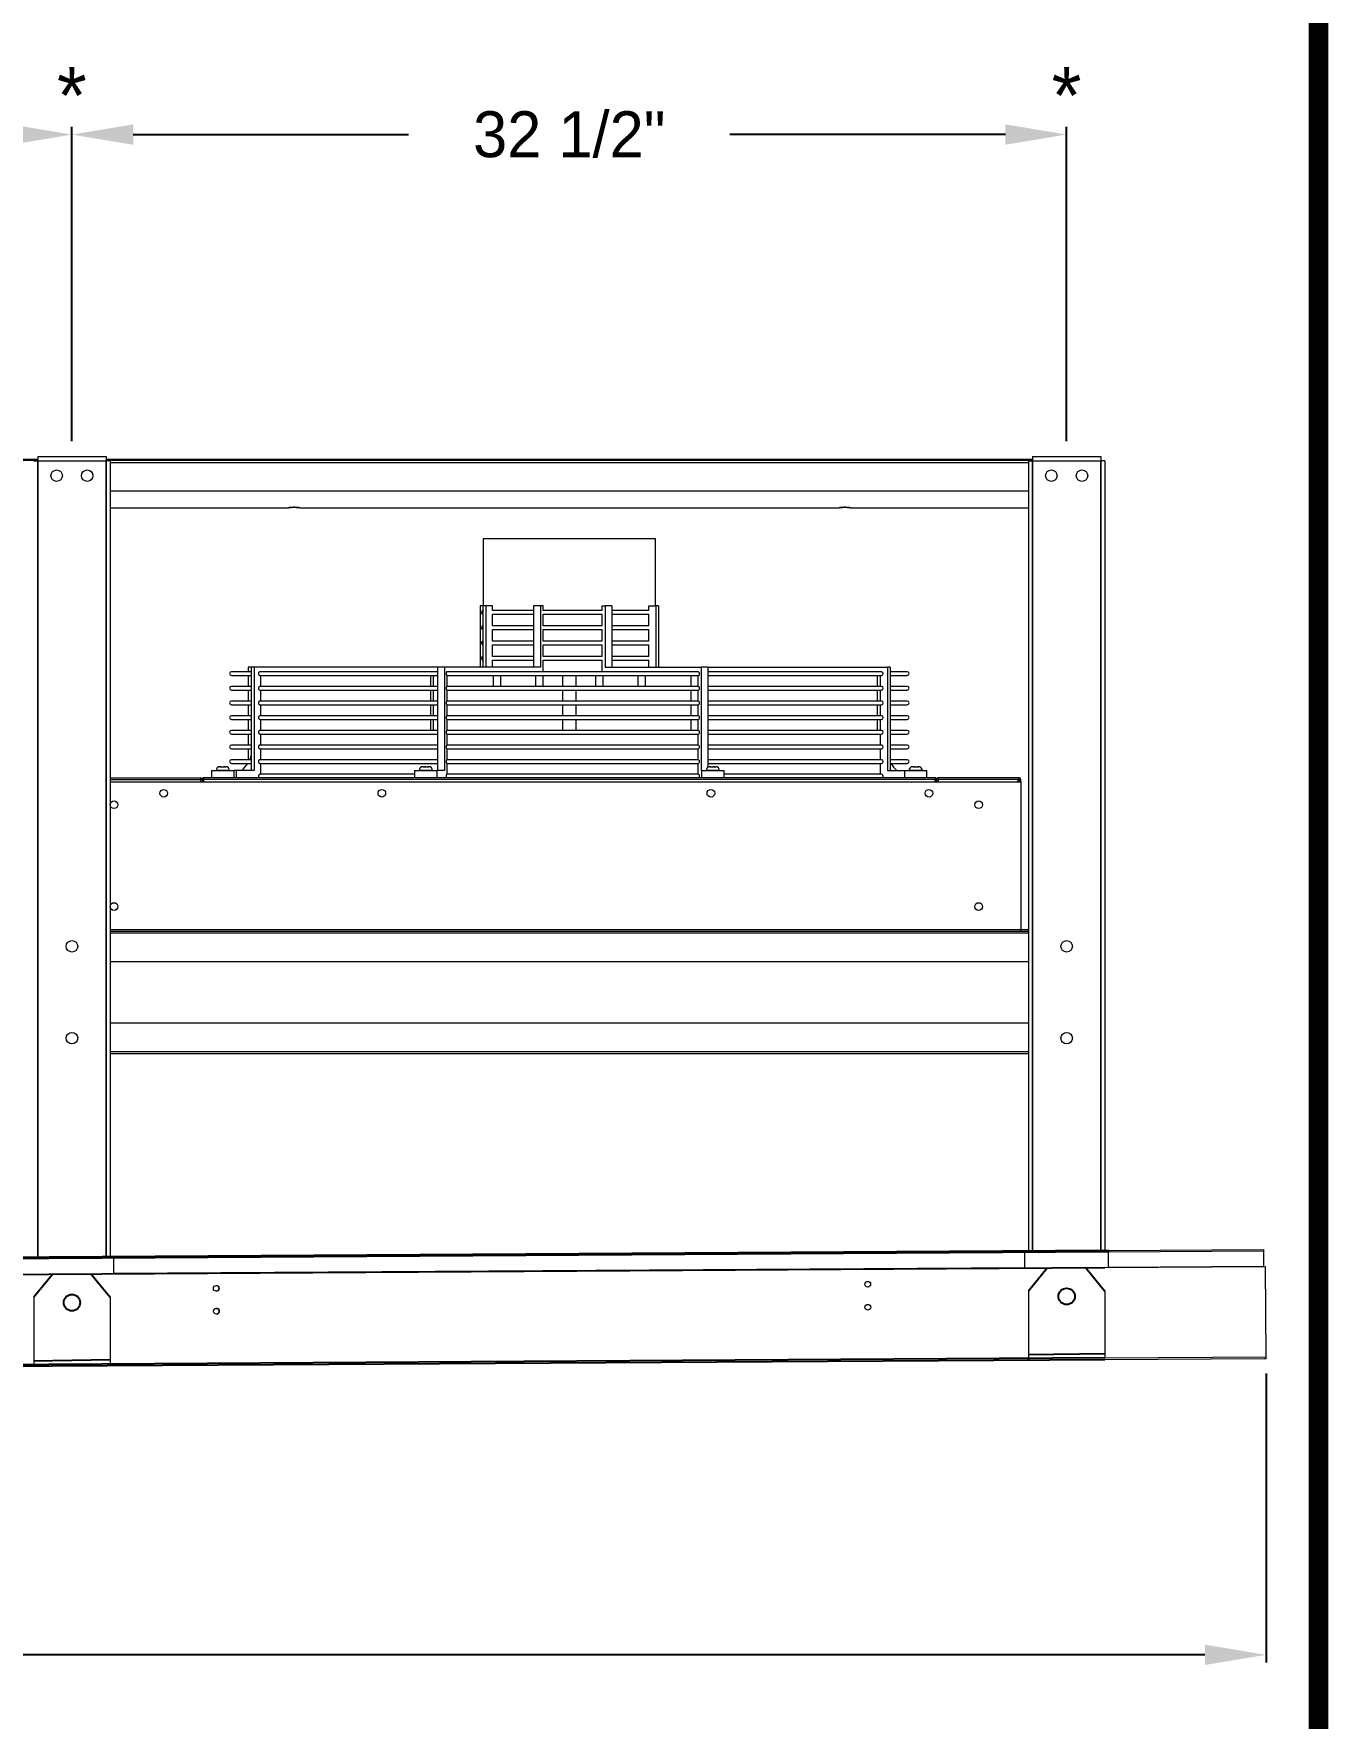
# Model space of a CAD drawing. Extents: x 6 to 271, y -23 to 146.
# Drawn here: x 225 to 267.3, y 35.3 to 90.3 of the extents above; entities that cross this region are included whole.
import ezdxf
from ezdxf.enums import TextEntityAlignment as Align

# ---------------------------------------------------------------- set-up
doc = ezdxf.new("R2010")
doc.units = 0
doc.header["$MEASUREMENT"] = 0
doc.layers.get('0').update_dxf_attribs({"linetype": 'CONTINUOUS'})
doc.layers.get('Defpoints').update_dxf_attribs({"linetype": 'CONTINUOUS'})
doc.dimstyles.get("Standard").update_dxf_attribs({"dimtxt": 1.5, "dimasz": 2, "dimexe": 0.25, "dimexo": 0.5, "dimgap": 0.75, "dimtad": 0, "dimtih": 1, "dimtoh": 1, "dimdec": 4, "dimzin": 0, "dimdsep": 46, "dimlunit": 5, "dimtxsty": 'STANDARD', "dimcen": 0.125, "dimclrd": 1, "dimclre": 1, "dimclrt": 1, "dimadec": 0, "dimazin": 0, "dimtfac": 1, "dimtdec": 4, "dimtofl": 0, "dimtmove": 0, "dimatfit": 3, "dimfxl": 1, "dimfrac": 2, "dimtolj": 1, "dimtzin": 0, "dimarcsym": 0})

# ---------------------------------------------------------------- blocks, each defined once
blk = doc.blocks.new('*D30')
at = {"color": 7, "lineweight": -2}
for p, q in [((265.292, 46.572), (265.292, 37.133)), ((90.295, 45.482), (90.295, 37.133)), ((92.295, 37.383), (174.794, 37.383)), ((263.292, 37.383), (180.794, 37.383))]:
    blk.add_line(p, q, dxfattribs=at)
at = {"color": 7}
for points in [[(92.295, 37.716), (92.295, 37.05), (90.295, 37.383)], [(263.292, 37.716), (263.292, 37.05), (265.292, 37.383)]]:
    blk.add_solid(points, dxfattribs=at)
at = {"layer": 'Defpoints', "color": 0}
for p in [(265.292, 47.072), (90.295, 45.982), (265.292, 37.383)]:
    blk.add_point(p, dxfattribs=at)
at = {"color": 7, "insert": (177.794, 37.383), "char_height": 1.5, "attachment_point": 5}
blk.add_mtext('\\A1;175"', dxfattribs=at)
blk = doc.blocks.new('*D35')
at = {"color": 7, "lineweight": -2}
for p, q in [((194.277, 77.029), (194.277, 87.298)), ((196.277, 87.048), (207.777, 87.048)), ((224.277, 87.048), (212.777, 87.048)), ((226.277, 77.029), (226.277, 87.298))]:
    blk.add_line(p, q, dxfattribs=at)
at = {"color": 7}
for points in [[(196.277, 87.382), (196.277, 86.715), (194.277, 87.048)], [(224.277, 87.382), (224.277, 86.715), (226.277, 87.048)]]:
    blk.add_solid(points, dxfattribs=at)
at = {"layer": 'Defpoints', "color": 0}
for p in [(226.277, 87.048), (194.277, 76.529), (226.277, 76.529)]:
    blk.add_point(p, dxfattribs=at)
at = {"color": 7, "insert": (210.277, 87.048), "char_height": 1.5, "attachment_point": 5}
blk.add_mtext('\\A1;32"', dxfattribs=at)
blk = doc.blocks.new('*D36')
at = {"color": 7, "lineweight": -2}
for p, q in [((226.277, 77.029), (226.277, 87.298)), ((228.277, 87.048), (237.277, 87.048)), ((256.777, 87.048), (247.777, 87.048)), ((258.777, 77.029), (258.777, 87.298))]:
    blk.add_line(p, q, dxfattribs=at)
at = {"color": 7}
for points in [[(228.277, 87.382), (228.277, 86.715), (226.277, 87.048)], [(256.777, 87.382), (256.777, 86.715), (258.777, 87.048)]]:
    blk.add_solid(points, dxfattribs=at)
at = {"layer": 'Defpoints', "color": 0}
for p in [(258.777, 87.048), (226.277, 76.529), (258.777, 76.529)]:
    blk.add_point(p, dxfattribs=at)
at = {"color": 7, "insert": (242.527, 87.048), "char_height": 1.5, "attachment_point": 5}
blk.add_mtext('\\A1;32 1/2"', dxfattribs=at)

msp = doc.modelspace()

# ---------------------------------------------------------------- linework, layer by layer
at = {"color": 7, "linetype": 'Continuous', "lineweight": 15}
for p, q in [((225.1622, 76.52888), (225.1622, 76.39438)), ((225.1622, 76.52888), (227.3912, 76.52888)), ((227.3912, 76.52888), (227.3912, 76.39438)), ((257.6622, 76.52888), (257.6622, 76.39438)), ((257.6622, 76.52888), (259.8912, 76.52888)), ((259.8912, 76.52888), (259.8912, 76.39438)), ((195.3912, 76.44509), (225.1622, 76.44509)), ((225.0267, 76.39338), (225.1612, 76.39338)), ((225.1612, 76.39338), (225.1612, 50.38375)), ((225.1622, 76.39338), (225.1612, 76.39338)), ((225.1622, 76.39438), (227.3912, 76.39438)), ((225.1622, 76.39338), (225.1622, 76.39438)), ((225.1622, 76.39338), (227.3912, 76.39338)), ((225.1622, 50.38375), (225.1622, 76.39338)), ((227.3912, 76.44509), (257.6622, 76.44509)), ((227.3912, 76.39338), (227.3912, 76.39438)), ((227.3912, 50.39772), (227.3912, 76.39338)), ((227.3922, 76.39338), (227.3912, 76.39338)), ((227.5267, 76.39338), (227.3922, 76.39338)), ((227.3922, 76.39338), (227.3922, 50.39773)), ((227.5267, 76.39338), (227.5267, 50.39857)), ((227.5267, 76.34038), (257.5267, 76.34038)), ((257.5267, 76.39338), (257.5267, 50.58654)), ((257.5267, 76.39338), (257.6612, 76.39338)), ((257.6612, 76.39338), (257.6612, 50.58739)), ((257.6622, 76.39338), (257.6612, 76.39338)), ((257.6622, 76.39438), (259.8912, 76.39438)), ((257.6622, 76.39338), (257.6622, 76.39438)), ((257.6622, 76.39338), (259.8912, 76.39338)), ((257.6622, 50.58739), (257.6622, 76.39338)), ((259.8912, 76.39338), (259.8912, 76.39438)), ((259.8912, 50.60136), (259.8912, 76.39338)), ((259.8922, 76.39338), (259.8912, 76.39338)), ((260.0267, 76.39338), (259.8922, 76.39338)), ((259.8922, 76.39338), (259.8922, 50.60136)), ((260.0267, 76.39338), (260.0267, 50.60221)), ((227.5267, 75.41163), (257.5267, 75.41163)), ((227.5267, 74.84955), (233.3392, 74.84955)), ((233.7142, 74.84955), (251.3392, 74.84955)), ((251.7142, 74.84955), (257.5267, 74.84955)), ((243.603, 73.83988), (239.7142, 73.83988)), ((245.3392, 73.83988), (243.603, 73.83988)), ((239.60948, 71.64888), (239.60948, 69.65388)), ((239.70286, 71.64888), (239.60948, 71.64888)), ((239.79623, 71.64888), (239.70286, 71.64888)), ((239.70286, 71.64888), (239.70286, 69.65388)), ((239.79623, 71.64888), (239.79623, 69.65388)), ((240.02166, 71.64888), (239.79623, 71.64888)), ((240.02166, 71.49806), (240.02166, 71.64888)), ((241.58245, 71.64888), (241.35703, 71.64888)), ((241.35703, 71.64888), (241.35703, 69.65388)), ((241.58245, 71.64888), (241.58245, 69.65388)), ((241.67583, 71.64888), (241.58245, 71.64888)), ((241.67583, 71.49806), (241.67583, 71.64888)), ((243.603, 71.49899), (243.603, 71.64888)), ((243.603, 71.64888), (243.69637, 71.64888)), ((243.69637, 71.64888), (243.69637, 69.65388)), ((243.9218, 71.64888), (243.69637, 71.64888)), ((243.9218, 71.64888), (243.9218, 69.65388)), ((245.12511, 71.49899), (245.12511, 71.64888)), ((245.12511, 71.64888), (245.35054, 71.64888)), ((245.35054, 71.64888), (245.35054, 69.65388)), ((245.44391, 71.64888), (245.35054, 71.64888)), ((245.44391, 71.64888), (245.44391, 69.65388)), ((241.35703, 71.49899), (240.02166, 71.49899)), ((240.02166, 70.99806), (240.02166, 71.37993)), ((240.02166, 71.37899), (241.35703, 71.37899)), ((241.35703, 70.99899), (240.02166, 70.99899)), ((243.603, 71.49899), (241.67583, 71.49899)), ((241.67583, 70.99806), (241.67583, 71.37993)), ((241.67583, 71.37899), (243.603, 71.37899)), ((243.603, 70.99899), (241.67583, 70.99899)), ((243.603, 70.99899), (243.603, 71.37899)), ((245.12511, 71.49899), (243.9218, 71.49899)), ((243.9218, 71.37899), (245.12511, 71.37899)), ((245.12511, 70.99899), (243.9218, 70.99899)), ((245.12511, 70.99899), (245.12511, 71.37899)), ((240.02166, 70.49806), (240.02166, 70.87993)), ((240.02166, 70.87899), (241.35703, 70.87899)), ((241.35703, 70.49899), (240.02166, 70.49899)), ((241.67583, 70.49806), (241.67583, 70.87993)), ((241.67583, 70.87899), (243.603, 70.87899)), ((243.603, 70.49899), (241.67583, 70.49899)), ((243.603, 70.49899), (243.603, 70.87899)), ((243.9218, 70.87899), (245.12511, 70.87899)), ((245.12511, 70.49899), (243.9218, 70.49899)), ((245.12511, 70.49899), (245.12511, 70.87899)), ((240.02166, 69.99806), (240.02166, 70.37993)), ((240.02166, 70.37899), (241.35703, 70.37899)), ((241.35703, 69.99899), (240.02166, 69.99899)), ((241.67583, 69.99806), (241.67583, 70.37993)), ((241.67583, 70.37899), (243.603, 70.37899)), ((243.603, 69.99899), (241.67583, 69.99899)), ((243.603, 69.99899), (243.603, 70.37899)), ((243.9218, 70.37899), (245.12511, 70.37899)), ((245.12511, 69.99899), (243.9218, 69.99899)), ((245.12511, 69.99899), (245.12511, 70.37899)), ((232.13305, 69.49899), (231.48658, 69.49899)), ((231.48658, 69.37899), (232.13305, 69.37899)), ((232.03968, 69.65388), (232.03968, 69.49899)), ((232.13305, 69.65388), (232.03968, 69.65388)), ((232.03968, 69.37899), (232.03968, 69.02033)), ((232.22643, 69.65388), (232.13305, 69.65388)), ((232.13305, 69.65388), (232.13305, 66.27288)), ((232.22643, 69.65388), (232.22643, 66.27288)), ((238.22151, 69.65388), (232.22643, 69.65388)), ((232.42283, 69.37899), (238.22151, 69.37899)), ((238.22151, 69.49899), (232.4229, 69.49899)), ((232.45185, 69.02033), (232.45185, 69.37899)), ((237.99608, 69.37899), (237.99608, 69.02033)), ((238.08946, 69.02033), (238.08946, 69.37899)), ((238.44694, 69.65388), (238.22151, 69.65388)), ((238.22151, 69.65388), (238.22151, 66.27288)), ((238.44694, 69.65388), (238.44694, 66.27288)), ((241.58245, 69.65388), (238.44694, 69.65388)), ((238.52829, 69.37899), (246.75157, 69.37899)), ((246.75157, 69.49899), (238.52842, 69.49899)), ((238.54031, 69.02033), (238.54031, 69.37899)), ((240.02166, 69.65388), (240.02166, 69.87993)), ((240.02166, 69.87899), (241.35703, 69.87899)), ((241.67583, 69.49899), (241.67583, 69.87993)), ((241.67583, 69.87899), (243.603, 69.87899)), ((243.603, 69.49899), (243.603, 69.87899)), ((243.69637, 69.65388), (246.83189, 69.65388)), ((243.9218, 69.87899), (245.12511, 69.87899)), ((245.12511, 69.65388), (245.12511, 69.87899)), ((246.51308, 69.02033), (246.51308, 69.37899)), ((246.73851, 69.02033), (246.73851, 69.37899)), ((246.83189, 69.65388), (246.83189, 66.27288)), ((247.05731, 69.65388), (246.83189, 69.65388)), ((247.05731, 69.65388), (247.05731, 66.38097)), ((247.05731, 69.65388), (252.92034, 69.65388)), ((252.72643, 69.49899), (247.05731, 69.49899)), ((247.05731, 69.37899), (252.72643, 69.37899)), ((252.60154, 69.02033), (252.60154, 69.37899)), ((252.69492, 69.02033), (252.69492, 69.37899)), ((252.92034, 69.65388), (252.92034, 66.27288)), ((253.01372, 69.65388), (252.92034, 69.65388)), ((253.01372, 69.65388), (253.01372, 66.27288)), ((253.56681, 69.49899), (253.01372, 69.49899)), ((253.01372, 69.37899), (253.56681, 69.37899)), ((232.13305, 69.02033), (231.48658, 69.02033)), ((231.48658, 68.90033), (232.13305, 68.90033)), ((232.03968, 68.90033), (232.03968, 68.54166)), ((232.42283, 68.90033), (238.22151, 68.90033)), ((238.22151, 69.02033), (232.4229, 69.02033)), ((232.45185, 68.54166), (232.45185, 68.90033)), ((237.99608, 68.90033), (237.99608, 68.54166)), ((238.08946, 68.54166), (238.08946, 68.90033)), ((238.52829, 68.90033), (246.75157, 68.90033)), ((246.75157, 69.02033), (238.52842, 69.02033)), ((238.54031, 68.54166), (238.54031, 68.90033)), ((246.51308, 68.54166), (246.51308, 68.90033)), ((246.73851, 68.54166), (246.73851, 68.90033)), ((252.72643, 69.02033), (247.05731, 69.02033)), ((247.05731, 68.90033), (252.72643, 68.90033)), ((252.60154, 68.54166), (252.60154, 68.90033)), ((252.69492, 68.54166), (252.69492, 68.90033)), ((253.56681, 69.02033), (253.01372, 69.02033)), ((253.01372, 68.90033), (253.56681, 68.90033)), ((232.13305, 68.54166), (231.48658, 68.54166)), ((231.48658, 68.42166), (232.13305, 68.42166)), ((232.03968, 68.42166), (232.03968, 68.063)), ((232.42283, 68.42166), (238.22151, 68.42166)), ((238.22151, 68.54166), (232.4229, 68.54166)), ((232.45185, 68.063), (232.45185, 68.42166)), ((237.99608, 68.42166), (237.99608, 68.063)), ((238.08946, 68.063), (238.08946, 68.42166)), ((238.52829, 68.42166), (246.75157, 68.42166)), ((246.75157, 68.54166), (238.52842, 68.54166)), ((238.54031, 68.063), (238.54031, 68.42166)), ((246.51308, 68.063), (246.51308, 68.42166)), ((246.73851, 68.063), (246.73851, 68.42166)), ((252.72643, 68.54166), (247.05731, 68.54166)), ((247.05731, 68.42166), (252.72643, 68.42166)), ((252.60154, 68.063), (252.60154, 68.42166)), ((252.69492, 68.063), (252.69492, 68.42166)), ((253.56681, 68.54166), (253.01372, 68.54166)), ((253.01372, 68.42166), (253.56681, 68.42166)), ((232.13305, 68.063), (231.48658, 68.063)), ((231.48658, 67.943), (232.13305, 67.943)), ((232.03968, 67.943), (232.03968, 67.58433)), ((232.42283, 67.943), (238.22151, 67.943)), ((238.22151, 68.063), (232.4229, 68.063)), ((232.45185, 67.58433), (232.45185, 67.943)), ((237.99608, 67.943), (237.99608, 67.58433)), ((238.08946, 67.58433), (238.08946, 67.943)), ((238.52829, 67.943), (246.75157, 67.943)), ((246.75157, 68.063), (238.52842, 68.063)), ((238.54031, 67.58433), (238.54031, 67.943)), ((246.51308, 67.58433), (246.51308, 67.943)), ((246.73851, 67.58433), (246.73851, 67.943)), ((252.72643, 68.063), (247.05731, 68.063)), ((247.05731, 67.943), (252.72643, 67.943)), ((252.60154, 67.58433), (252.60154, 67.943)), ((252.69492, 67.58433), (252.69492, 67.943)), ((253.56681, 68.063), (253.01372, 68.063)), ((253.01372, 67.943), (253.56681, 67.943)), ((232.13305, 67.58433), (231.48658, 67.58433)), ((231.48658, 67.46433), (232.13305, 67.46433)), ((232.03968, 67.46433), (232.03968, 67.10567)), ((232.42283, 67.46433), (238.22151, 67.46433)), ((238.22151, 67.58433), (232.4229, 67.58433)), ((232.45185, 67.10567), (232.45185, 67.46433)), ((238.52829, 67.46433), (246.75157, 67.46433)), ((246.75157, 67.58433), (238.52842, 67.58433)), ((238.54031, 67.10567), (238.54031, 67.46433)), ((246.73851, 67.10567), (246.73851, 67.46433)), ((252.72643, 67.58433), (247.05731, 67.58433)), ((247.05731, 67.46433), (252.72643, 67.46433)), ((252.69492, 67.10567), (252.69492, 67.46433)), ((253.56681, 67.58433), (253.01372, 67.58433)), ((253.01372, 67.46433), (253.56681, 67.46433)), ((232.13305, 67.10567), (231.48658, 67.10567)), ((231.48658, 66.98566), (232.13305, 66.98566)), ((232.13305, 66.627), (231.48658, 66.627)), ((232.03968, 66.98566), (232.03968, 66.627)), ((232.42283, 66.98566), (238.22151, 66.98566)), ((238.22151, 67.10567), (232.4229, 67.10567)), ((238.22151, 66.627), (232.4229, 66.627)), ((232.45185, 66.627), (232.45185, 66.98566)), ((238.52829, 66.98566), (246.75157, 66.98566)), ((246.75157, 67.10567), (238.52842, 67.10567)), ((246.75157, 66.627), (238.52842, 66.627)), ((238.54031, 66.627), (238.54031, 66.98566)), ((246.73851, 66.627), (246.73851, 66.98566)), ((252.72643, 67.10567), (247.05731, 67.10567)), ((247.05731, 66.98566), (252.72643, 66.98566)), ((252.72643, 66.627), (247.05731, 66.627)), ((252.69492, 66.627), (252.69492, 66.98566)), ((253.56681, 67.10567), (253.01372, 67.10567)), ((253.01372, 66.98566), (253.56681, 66.98566)), ((253.56681, 66.627), (253.01372, 66.627)), ((230.84017, 66.27288), (230.86826, 66.27288)), ((230.86826, 66.27288), (231.57817, 66.27288)), ((231.42792, 66.27388), (230.99042, 66.27388)), ((231.11442, 66.39788), (231.11458, 66.39788)), ((231.11731, 66.39788), (231.11458, 66.39788)), ((231.11731, 66.39788), (231.12781, 66.39788)), ((231.13849, 66.39788), (231.12781, 66.39788)), ((231.13849, 66.39788), (231.21453, 66.39788)), ((231.22609, 66.39788), (231.21453, 66.39788)), ((231.23237, 66.39788), (231.22609, 66.39788)), ((231.23237, 66.39788), (231.25773, 66.39788)), ((231.27228, 66.39788), (231.25773, 66.39788)), ((231.27228, 66.39788), (231.30392, 66.39788)), ((231.48658, 66.507), (232.13305, 66.507)), ((231.64346, 66.27288), (231.57817, 66.27288)), ((231.64346, 66.27288), (231.64346, 66.02888)), ((232.22643, 66.27288), (231.64346, 66.27288)), ((232.42283, 66.507), (238.22151, 66.507)), ((237.46983, 66.14833), (232.4229, 66.14833)), ((232.45185, 66.14833), (232.45185, 66.507)), ((237.46983, 66.27288), (237.49791, 66.27288)), ((237.49791, 66.27288), (238.20782, 66.27288)), ((238.05758, 66.27388), (237.62008, 66.27388)), ((237.74407, 66.39788), (237.77572, 66.39788)), ((237.79026, 66.39788), (237.77572, 66.39788)), ((237.79026, 66.39788), (237.81563, 66.39788)), ((237.82191, 66.39788), (237.81563, 66.39788)), ((237.83347, 66.39788), (237.82191, 66.39788)), ((237.83347, 66.39788), (237.90951, 66.39788)), ((237.92019, 66.39788), (237.90951, 66.39788)), ((237.92019, 66.39788), (237.93069, 66.39788)), ((237.93342, 66.39788), (237.93069, 66.39788)), ((237.93342, 66.39788), (237.93358, 66.39788)), ((238.44694, 66.27288), (238.20782, 66.27288)), ((238.52829, 66.507), (246.75157, 66.507)), ((246.75157, 66.14833), (238.52842, 66.14833)), ((238.54031, 66.14833), (238.54031, 66.507)), ((246.73851, 66.14833), (246.73851, 66.507)), ((246.83189, 66.27288), (246.84557, 66.27288)), ((246.84557, 66.27288), (246.87366, 66.27288)), ((246.87366, 66.27288), (247.58357, 66.27288)), ((247.01247, 66.27388), (246.99582, 66.27388)), ((247.43332, 66.27388), (247.01247, 66.27388)), ((247.05731, 66.507), (252.72643, 66.507)), ((247.11982, 66.39788), (247.11997, 66.39788)), ((247.1227, 66.39788), (247.11997, 66.39788)), ((247.1227, 66.39788), (247.13321, 66.39788)), ((247.14389, 66.39788), (247.13321, 66.39788)), ((247.14389, 66.39788), (247.21993, 66.39788)), ((247.23148, 66.39788), (247.21993, 66.39788)), ((247.23776, 66.39788), (247.23148, 66.39788)), ((247.23776, 66.39788), (247.26313, 66.39788)), ((247.27767, 66.39788), (247.26313, 66.39788)), ((247.27767, 66.39788), (247.30932, 66.39788)), ((252.72643, 66.14833), (247.58357, 66.14833)), ((252.69492, 66.14833), (252.69492, 66.507)), ((252.92034, 66.27288), (253.47522, 66.27288)), ((253.01372, 66.507), (253.56681, 66.507)), ((253.47522, 66.27288), (253.50331, 66.27288)), ((253.50331, 66.27288), (254.21322, 66.27288)), ((253.76051, 66.27388), (253.62547, 66.27388)), ((253.74947, 66.39788), (253.78112, 66.39788)), ((254.06297, 66.27388), (253.76051, 66.27388)), ((253.79566, 66.39788), (253.78112, 66.39788)), ((253.79566, 66.39788), (253.82103, 66.39788)), ((253.82731, 66.39788), (253.82103, 66.39788)), ((253.83886, 66.39788), (253.82731, 66.39788)), ((253.83886, 66.39788), (253.9149, 66.39788)), ((253.92558, 66.39788), (253.9149, 66.39788)), ((253.92558, 66.39788), (253.93609, 66.39788)), ((253.93882, 66.39788), (253.93609, 66.39788)), ((253.93882, 66.39788), (253.93897, 66.39788)), ((227.5267, 66.02888), (230.4757, 66.02888)), ((227.5267, 65.97788), (230.4757, 65.97788)), ((227.5267, 65.90388), (257.2767, 65.90388)), ((230.4757, 66.02888), (230.4757, 65.97788)), ((230.4757, 65.97788), (230.4757, 65.90388)), ((230.5267, 65.97788), (230.4767, 65.97788)), ((230.4767, 65.97788), (230.4767, 65.90388)), ((230.5745, 65.98008), (230.5267, 65.98008)), ((230.5267, 65.98008), (230.5267, 65.90388)), ((230.5745, 65.98008), (230.5745, 65.90388)), ((254.4779, 66.02888), (230.5755, 66.02888)), ((230.5755, 66.02888), (230.5755, 65.98008)), ((254.4779, 65.98008), (230.5755, 65.98008)), ((230.5755, 65.98008), (230.5755, 65.90388)), ((254.4779, 66.02888), (254.4779, 65.98008)), ((254.4779, 65.98008), (254.4779, 65.90388)), ((254.4789, 65.98008), (254.5267, 65.98008)), ((254.4789, 65.90388), (254.4789, 65.98008)), ((254.5267, 65.90388), (254.5267, 65.98008)), ((254.5767, 65.97788), (254.5267, 65.97788)), ((254.5767, 65.97788), (254.5767, 65.90388)), ((254.5777, 65.97788), (254.5777, 66.02888)), ((257.2257, 66.02888), (254.5777, 66.02888)), ((254.5777, 65.90388), (254.5777, 65.97788)), ((257.2247, 65.97788), (254.5777, 65.97788)), ((257.2247, 65.97788), (257.1507, 65.90388)), ((257.1527, 65.90388), (257.2257, 65.97688)), ((257.2257, 65.97888), (257.2257, 66.02888)), ((257.2257, 65.97688), (257.2257, 65.90388)), ((257.2767, 65.97788), (257.2267, 65.97788)), ((257.2767, 65.90388), (257.2767, 65.97788)), ((257.2767, 65.90388), (257.2767, 61.07988)), ((227.5267, 61.07988), (257.2767, 61.07988)), ((227.5267, 61.07888), (257.2767, 61.07888)), ((227.5267, 61.02888), (257.5267, 61.02888)), ((227.5267, 60.96538), (257.5267, 60.96538)), ((257.2767, 61.07988), (257.2767, 61.07888)), ((257.2767, 61.07888), (257.2767, 61.02888)), ((257.2777, 61.07888), (257.2777, 61.02888)), ((257.2777, 61.07888), (257.5267, 61.07888)), ((227.5267, 60.02888), (257.5267, 60.02888)), ((227.5267, 58.02888), (257.5267, 58.02888)), ((227.5267, 57.09238), (257.5267, 57.09238)), ((227.5267, 57.02888), (257.5267, 57.02888)), ((227.64574, 50.39217), (257.39516, 50.57695)), ((227.64574, 50.39217), (227.64601, 50.34797)), ((227.64601, 50.34797), (257.39544, 50.53276)), ((227.64919, 49.83625), (227.64601, 50.34797)), ((257.39544, 50.53276), (257.39516, 50.57695)), ((257.39544, 50.53276), (257.39861, 50.02103)), ((260.14511, 50.59403), (265.20751, 50.62547)), ((260.14511, 50.59403), (260.14538, 50.54984)), ((260.14538, 50.54984), (265.20779, 50.58128)), ((260.14856, 50.03812), (260.14538, 50.54984)), ((265.20751, 50.62547), (265.20779, 50.58128)), ((265.20779, 50.58128), (265.21096, 50.06956)), ((227.5267, 49.83478), (257.5267, 50.02112)), ((257.39861, 50.02103), (227.64919, 49.83625)), ((257.40172, 50.02912), (257.40172, 50.02982)), ((260.0267, 50.03665), (265.27347, 50.06924)), ((265.21096, 50.06956), (260.14856, 50.03812)), ((265.29179, 47.1203), (265.27347, 50.06924)), ((225.0267, 49.06514), (225.0267, 46.85148)), ((227.5267, 49.06514), (227.5267, 46.89247)), ((257.5267, 49.26877), (257.5267, 47.05511)), ((260.0267, 49.26877), (260.0267, 47.0961)), ((227.5267, 46.88573), (257.5267, 47.07207)), ((227.5267, 46.83473), (257.5267, 47.02107)), ((260.0267, 47.0876), (265.29179, 47.1203)), ((260.0267, 47.03659), (265.2411, 47.06898)), ((265.2411, 47.06898), (265.2921, 47.0693))]:
    msp.add_line(p, q, dxfattribs=at)
at = {"color": 7}
for p, q in [((96.39827, 49.57695), (260.14505, 50.60295)), ((260.14538, 50.54984), (96.39854, 49.53161)), ((260.14505, 50.60295), (260.14538, 50.54984)), ((96.40172, 49.02033), (260.0267, 50.03665)), ((225.63724, 49.81088), (225.0267, 49.06514)), ((226.91615, 49.81088), (227.5267, 49.06514)), ((258.13724, 50.01452), (257.5267, 49.26877)), ((259.41615, 50.01452), (260.0267, 49.26877)), ((260.0267, 47.0876), (96.5267, 46.07205)), ((96.52702, 46.02105), (260.0267, 47.03659)), ((227.5267, 47.01747), (225.0267, 46.97648)), ((225.0267, 46.8772), (225.02702, 46.8262)), ((225.0267, 46.85148), (225.0267, 46.80047)), ((260.0267, 47.2211), (257.5267, 47.18011)), ((257.5267, 47.08084), (257.52702, 47.02984)), ((257.5267, 47.05511), (257.5267, 47.00411))]:
    msp.add_line(p, q, dxfattribs=at)
at = {"color": 7, "const_width": 0.63999}
msp.add_lwpolyline([(11.00839, -18.24898), (267.00583, -18.24898), (267.00583, 141.74942), (11.00839, 141.74942), (11.00839, -18.24898)], dxfattribs=at)
at = {"color": 7, "linetype": 'Continuous', "lineweight": 15, "flags": 128}
for points in [[(233.3392, 74.84955), (233.34679, 74.85561), (233.36896, 74.86117), (233.40391, 74.86579), (233.44881, 74.8691), (233.50001, 74.87082), (233.55338, 74.87082), (233.60459, 74.8691), (233.64948, 74.86579), (233.68443, 74.86117), (233.7066, 74.85561), (233.7142, 74.84955)], [(233.7142, 74.84955), (233.70653, 74.8556), (233.68433, 74.86116), (233.64938, 74.86577), (233.60451, 74.86907), (233.55336, 74.87079), (233.50004, 74.87079), (233.44888, 74.86907), (233.40401, 74.86577), (233.36906, 74.86116), (233.34686, 74.8556), (233.3392, 74.84955)], [(251.3392, 74.84955), (251.34679, 74.85561), (251.36896, 74.86117), (251.40391, 74.86579), (251.44881, 74.8691), (251.50001, 74.87082), (251.55338, 74.87082), (251.60459, 74.8691), (251.64948, 74.86579), (251.68443, 74.86117), (251.7066, 74.85561), (251.7142, 74.84955)], [(251.7142, 74.84955), (251.70654, 74.8556), (251.68433, 74.86116), (251.64938, 74.86577), (251.60452, 74.86907), (251.55336, 74.87079), (251.50004, 74.87079), (251.44888, 74.86907), (251.40401, 74.86577), (251.36906, 74.86116), (251.34686, 74.8556), (251.3392, 74.84955)], [(246.75157, 69.49899), (246.75162, 69.49899), (246.7609, 69.49382), (246.76858, 69.47929), (246.77336, 69.45789), (246.77442, 69.43326), (246.77159, 69.40962), (246.76534, 69.39098), (246.75674, 69.38053), (246.75157, 69.37899)], [(246.75157, 69.02033), (246.75582, 69.01929), (246.76419, 69.01045), (246.7706, 68.99388), (246.77408, 68.97212), (246.77408, 68.94854), (246.7706, 68.92678), (246.76419, 68.9102), (246.75582, 68.90137), (246.75157, 68.90033)], [(246.75157, 68.54166), (246.75582, 68.54062), (246.76419, 68.53179), (246.7706, 68.51521), (246.77408, 68.49345), (246.77408, 68.46987), (246.7706, 68.44811), (246.76419, 68.43154), (246.75582, 68.4227), (246.75157, 68.42166)], [(246.75157, 68.063), (246.75582, 68.06196), (246.76419, 68.05312), (246.7706, 68.03655), (246.77408, 68.01479), (246.77408, 67.99121), (246.7706, 67.96945), (246.76419, 67.95287), (246.75582, 67.94403), (246.75157, 67.943)], [(246.75157, 67.58433), (246.75582, 67.58329), (246.76419, 67.57446), (246.7706, 67.55788), (246.77408, 67.53612), (246.77408, 67.51254), (246.7706, 67.49078), (246.76419, 67.4742), (246.75582, 67.46537), (246.75157, 67.46433)], [(232.13305, 66.7718), (232.0945, 66.65555), (232.08253, 66.627)], [(246.75157, 67.10567), (246.75582, 67.10463), (246.76419, 67.09579), (246.7706, 67.07921), (246.77408, 67.05745), (246.77408, 67.03388), (246.7706, 67.01212), (246.76419, 66.99554), (246.75582, 66.9867), (246.75157, 66.98566)], [(246.75157, 66.627), (246.75582, 66.62596), (246.76419, 66.61712), (246.7706, 66.60055), (246.77408, 66.57879), (246.77408, 66.55521), (246.7706, 66.53345), (246.76419, 66.51687), (246.75582, 66.50804), (246.75157, 66.507)], [(246.75157, 66.14833), (246.75608, 66.14716), (246.76452, 66.13789), (246.77089, 66.12073), (246.7742, 66.09844), (246.77391, 66.07453), (246.77251, 66.06375)], [(265.2921, 47.0693), (265.2921, 47.07028), (265.29208, 47.07318), (265.29205, 47.07789), (265.29201, 47.08424), (265.29196, 47.09196), (265.2919, 47.10078), (265.29185, 47.11035), (265.29179, 47.1203)]]:
    msp.add_lwpolyline(points, dxfattribs=at)
at = {"color": 7, "linetype": 'Continuous', "lineweight": 15}
for centre, radius in [((225.7767, 75.90388), 0.1875), ((226.7767, 75.90388), 0.1875), ((258.2767, 75.90388), 0.1875), ((259.2767, 75.90388), 0.1875), ((229.2767, 65.52888), 0.125), ((236.4017, 65.52888), 0.125), ((247.1517, 65.52888), 0.125), ((254.2767, 65.52888), 0.125), ((227.6517, 65.15388), 0.125), ((255.9017, 65.15388), 0.125), ((227.6517, 61.82988), 0.125), ((255.9017, 61.82988), 0.125), ((226.2767, 60.52888), 0.1875), ((258.7767, 60.52888), 0.1875), ((226.2767, 57.52888), 0.1875), ((258.7767, 57.52888), 0.1875), ((252.27682, 49.48851), 0.09375), ((230.99323, 49.35631), 0.09375), ((230.99789, 48.60632), 0.09375), ((252.28148, 48.73852), 0.09375)]:
    msp.add_circle(centre, radius, dxfattribs=at)
at = {"color": 7}
for centre in [(226.2767, 48.88946), (258.7767, 49.09309)]:
    msp.add_circle(centre, 0.26853, dxfattribs=at)
at = {"color": 7, "linetype": 'Continuous', "lineweight": 15}
for centre, radius, start, end in [((239.7142, 71.43899), 0.06, 100.892283, 259.107717), ((239.7142, 70.93899), 0.06, 100.892283, 259.107717), ((239.7142, 70.43899), 0.06, 100.892283, 259.107717), ((239.7142, 69.93899), 0.06, 100.892283, 259.107717), ((231.48658, 69.43899), 0.06, 90, 270), ((252.72326, 69.43899), 0.06008, 273.02723, 86.97277), ((253.56681, 69.43899), 0.06, 270, 90), ((231.48658, 68.96033), 0.06, 90, 270), ((252.72314, 68.96033), 0.06009, 273.144589, 86.855411), ((253.56681, 68.96033), 0.06, 270, 90), ((231.48658, 68.48166), 0.06, 90, 270), ((252.72314, 68.48166), 0.06009, 273.143027, 86.856973), ((253.56681, 68.48166), 0.06, 270, 90), ((231.48658, 68.003), 0.06, 90, 270), ((252.72314, 68.003), 0.06009, 273.144589, 86.855411), ((253.56681, 68.003), 0.06, 270, 90), ((231.48658, 67.52433), 0.06, 90, 270), ((252.72314, 67.52433), 0.06009, 273.143027, 86.856973), ((253.56681, 67.52433), 0.06, 270, 90), ((231.48658, 67.04566), 0.06, 90, 270), ((231.48658, 66.567), 0.06, 90, 270), ((252.72314, 67.04566), 0.06009, 273.144589, 86.855411), ((252.72314, 66.567), 0.06009, 273.144589, 86.855411), ((253.56681, 67.04566), 0.06, 270, 90), ((253.56681, 66.567), 0.06, 270, 90), ((231.11442, 66.27388), 0.124, 90, 180), ((231.30392, 66.27388), 0.124, 0, 90), ((231.1664, 67.02788), 1, 310.97463, 328.608789), ((237.74408, 66.27388), 0.124, 90, 180), ((237.93358, 66.27388), 0.124, 0, 90), ((247.11982, 66.27388), 0.124, 90, 180), ((247.30932, 66.27388), 0.124, 0, 90), ((252.72295, 66.08885), 0.05959, 335.096891, 86.650916), ((253.887, 67.02788), 1, 211.391211, 229.02537), ((253.74947, 66.27388), 0.124, 90, 180), ((253.93897, 66.27388), 0.124, 0, 90), ((230.4757, 65.97788), 0.051, 0, 90), ((230.4757, 65.97788), 0.001, 0, 90), ((230.5755, 65.98008), 0.0488, 90, 180), ((230.5755, 65.98008), 0.001, 90, 180), ((254.4779, 65.98008), 0.0488, 360, 90), ((254.4779, 65.98008), 0.001, 0, 90), ((254.5777, 65.97788), 0.051, 90, 180), ((254.5777, 65.97788), 0.001, 90, 180), ((257.2257, 65.97788), 0.051, 0, 90), ((257.2257, 65.97788), 0.001, 0, 90), ((257.2777, 61.07988), 0.001, 180, 270), ((227.31989, 49.83371), 0.32931, 0.318882, 0.44188), ((227.63927, 49.84275), 0.0124, 359.127068, 2.394391), ((257.40931, 50.02075), 0.0107, 178.486995, 182.273767), ((260.17702, 50.03795), 0.02846, 179.668669, 181.092094), ((260.13927, 50.04639), 0.0124, 359.127068, 2.394391), ((265.20391, 50.06916), 0.00706, 357.51201, 3.248752), ((230.99152, 49.3563), 0.09375, 0.355877, 89.832014), ((230.99152, 49.3563), 0.09375, 270.87974, 0.355877), ((230.99618, 48.60631), 0.09375, 0.355877, 89.832021), ((230.99618, 48.60631), 0.09375, 270.879733, 0.355877)]:
    msp.add_arc(centre, radius, start, end, dxfattribs=at)
for points in [[(225.1622, 76.40388), (195.3912, 76.40388)], [(257.6622, 76.40388), (227.3912, 76.40388)], [(227.5267, 74.84913), (233.3392, 74.84913)], [(233.7142, 74.84913), (251.3392, 74.84913)], [(251.7142, 74.84913), (257.5267, 74.84913)], [(239.7142, 73.83988), (239.7142, 71.64888)], [(245.3392, 71.64888), (245.3392, 73.83988)], [(240.03657, 69.37899), (240.03657, 69.02033)], [(240.28656, 69.02033), (240.28656, 69.37899)], [(241.42203, 69.37899), (241.42203, 69.02033)], [(241.67203, 69.02033), (241.67203, 69.37899)], [(242.3002, 69.37899), (242.3002, 69.02033)], [(242.7532, 69.02033), (242.7532, 69.37899)], [(243.38137, 69.37899), (243.38137, 69.02033)], [(243.63137, 69.02033), (243.63137, 69.37899)], [(244.76683, 69.37899), (244.76683, 69.02033)], [(245.01683, 69.02033), (245.01683, 69.37899)], [(242.3002, 68.90033), (242.3002, 68.54166)], [(242.7532, 68.54166), (242.7532, 68.90033)], [(242.3002, 68.42166), (242.3002, 68.063)], [(242.7532, 68.063), (242.7532, 68.42166)], [(242.3002, 67.943), (242.3002, 67.58433)], [(242.7532, 67.58433), (242.7532, 67.943)], [(230.84017, 66.27288), (230.84017, 66.02888)], [(230.99042, 66.27388), (230.99042, 66.27288)], [(231.11458, 66.39788), (231.1106, 66.39781)], [(231.1106, 66.39781), (231.11731, 66.39788)], [(231.12781, 66.39788), (231.13452, 66.39781)], [(231.13452, 66.39781), (231.13849, 66.39788)], [(231.21453, 66.39788), (231.21618, 66.39781)], [(231.21618, 66.39781), (231.23237, 66.39788)], [(231.25773, 66.39788), (231.27392, 66.39781)], [(231.27392, 66.39781), (231.27228, 66.39788)], [(231.42792, 66.27288), (231.42792, 66.27388)], [(231.57817, 66.02888), (231.57817, 66.27288)], [(237.46983, 66.27288), (237.46983, 66.02888)], [(237.62008, 66.27388), (237.62008, 66.27288)], [(237.77572, 66.39788), (237.77408, 66.39781)], [(237.77408, 66.39781), (237.79026, 66.39788)], [(237.81563, 66.39788), (237.83182, 66.39781)], [(237.83182, 66.39781), (237.83347, 66.39788)], [(237.90951, 66.39788), (237.91348, 66.39781)], [(237.91348, 66.39781), (237.92019, 66.39788)], [(237.93069, 66.39788), (237.9374, 66.39781)], [(237.9374, 66.39781), (237.93342, 66.39788)], [(238.05758, 66.27288), (238.05758, 66.27388)], [(238.20782, 66.02888), (238.20782, 66.27288)], [(246.84557, 66.27288), (246.84557, 66.02888)], [(246.99582, 66.27388), (246.99582, 66.27288)], [(247.11997, 66.39788), (247.116, 66.39781)], [(247.116, 66.39781), (247.1227, 66.39788)], [(247.13321, 66.39788), (247.13991, 66.39781)], [(247.13991, 66.39781), (247.14389, 66.39788)], [(247.21993, 66.39788), (247.22157, 66.39781)], [(247.22157, 66.39781), (247.23776, 66.39788)], [(247.26313, 66.39788), (247.27932, 66.39781)], [(247.27932, 66.39781), (247.27767, 66.39788)], [(247.43332, 66.27288), (247.43332, 66.27388)], [(247.58357, 66.02888), (247.58357, 66.27288)], [(253.47522, 66.27288), (253.47522, 66.02888)], [(253.62547, 66.27388), (253.62547, 66.27288)], [(253.78112, 66.39788), (253.77947, 66.39781)], [(253.77947, 66.39781), (253.79566, 66.39788)], [(253.82103, 66.39788), (253.83722, 66.39781)], [(253.83722, 66.39781), (253.83886, 66.39788)], [(253.9149, 66.39788), (253.91888, 66.39781)], [(253.91888, 66.39781), (253.92558, 66.39788)], [(253.93609, 66.39788), (253.94279, 66.39781)], [(253.94279, 66.39781), (253.93882, 66.39788)], [(254.06297, 66.27288), (254.06297, 66.27388)], [(254.21322, 66.02888), (254.21322, 66.27288)], [(257.22608, 65.97713), (257.2257, 65.97688)], [(257.2267, 65.97788), (257.22662, 65.97763)]]:
    msp.add_open_spline(points, degree=1, dxfattribs=at)
for points, knots in [([(232.42887, 69.49778), (232.42568, 69.49832), (232.41632, 69.4999), (232.40075, 69.49508), (232.38479, 69.48427), (232.3731, 69.46802), (232.36702, 69.44859), (232.36723, 69.42805), (232.37371, 69.40879), (232.38573, 69.39279), (232.40189, 69.38251), (232.41607, 69.37809), (232.42391, 69.37946), (232.42561, 69.37975)], [0, 0, 0, 0, 0.05278572, 0.15493867, 0.25708663, 0.35921651, 0.46132704, 0.56341042, 0.66548945, 0.76757724, 0.86968267, 0.9718143, 1, 1, 1, 1]), ([(238.53085, 69.49825), (238.53054, 69.49846), (238.52773, 69.50038), (238.52209, 69.49757), (238.515, 69.48943), (238.50936, 69.47495), (238.50587, 69.4566), (238.5049, 69.43621), (238.50657, 69.41617), (238.51069, 69.39861), (238.51679, 69.38594), (238.52306, 69.37923), (238.52704, 69.37968), (238.52844, 69.37984)], [0, 0, 0, 0, 0.01292207, 0.11640431, 0.21988386, 0.32335325, 0.42679866, 0.5302248, 0.63363349, 0.7370493, 0.84047648, 0.94393015, 1, 1, 1, 1]), ([(232.42887, 69.01911), (232.42568, 69.01965), (232.41632, 69.02123), (232.40075, 69.01641), (232.38479, 69.0056), (232.3731, 68.98935), (232.36702, 68.96993), (232.36723, 68.94938), (232.37371, 68.93012), (232.38573, 68.91412), (232.40189, 68.90384), (232.41607, 68.89943), (232.42391, 68.90079), (232.42561, 68.90108)], [0, 0, 0, 0, 0.05278626, 0.15494043, 0.25708822, 0.35921795, 0.46132268, 0.56341185, 0.66549072, 0.76757375, 0.86968212, 0.97181359, 1, 1, 1, 1]), ([(238.53085, 69.01958), (238.53054, 69.01979), (238.52773, 69.02171), (238.52209, 69.0189), (238.515, 69.01077), (238.50936, 68.99629), (238.50587, 68.97793), (238.5049, 68.95754), (238.50657, 68.9375), (238.51069, 68.91995), (238.51679, 68.90727), (238.52306, 68.90056), (238.52704, 68.90102), (238.52844, 68.90118)], [0, 0, 0, 0, 0.01292209, 0.11640448, 0.21988672, 0.32335205, 0.42680301, 0.53022332, 0.63363805, 0.73704888, 0.84047621, 0.94393002, 1, 1, 1, 1]), ([(232.42892, 68.54051), (232.42492, 68.54103), (232.41472, 68.54235), (232.39856, 68.53672), (232.38305, 68.52513), (232.372, 68.50837), (232.36669, 68.48868), (232.36771, 68.46816), (232.37494, 68.44922), (232.38758, 68.43377), (232.40412, 68.42434), (232.41769, 68.42053), (232.42471, 68.42198), (232.42562, 68.42217)], [0, 0, 0, 0, 0.06581696, 0.16795542, 0.27009101, 0.37220493, 0.4742996, 0.57636966, 0.67843916, 0.78051702, 0.88261539, 0.98474, 1, 1, 1, 1]), ([(238.53088, 68.54045), (238.52936, 68.541), (238.52528, 68.54247), (238.51868, 68.53725), (238.51216, 68.52603), (238.50745, 68.50952), (238.50509, 68.48996), (238.50535, 68.46942), (238.50819, 68.45033), (238.51331, 68.43457), (238.52008, 68.42483), (238.52548, 68.42067), (238.52823, 68.42183), (238.52843, 68.42191)], [0, 0, 0, 0, 0.06115942, 0.16460909, 0.26805054, 0.37147345, 0.47487351, 0.57825107, 0.68162199, 0.78500395, 0.88840593, 0.99183225, 1, 1, 1, 1]), ([(232.42892, 68.06185), (232.42492, 68.06236), (232.41472, 68.06368), (232.39856, 68.05805), (232.38305, 68.04647), (232.372, 68.02971), (232.36669, 68.01001), (232.36771, 67.9895), (232.37494, 67.97056), (232.38758, 67.9551), (232.40412, 67.94568), (232.41769, 67.94186), (232.42471, 67.94332), (232.42562, 67.9435)], [0, 0, 0, 0, 0.06581707, 0.16795731, 0.27009305, 0.37220714, 0.47429626, 0.57637242, 0.67844209, 0.78051568, 0.88261421, 0.98473997, 1, 1, 1, 1]), ([(238.53088, 68.06178), (238.52936, 68.06233), (238.52528, 68.0638), (238.51868, 68.05858), (238.51216, 68.04737), (238.50745, 68.03086), (238.50509, 68.01129), (238.50535, 67.99076), (238.50819, 67.97166), (238.51331, 67.9559), (238.52008, 67.94617), (238.52548, 67.942), (238.52823, 67.94316), (238.52843, 67.94324)], [0, 0, 0, 0, 0.0611599, 0.16461104, 0.26805245, 0.37147532, 0.47486959, 0.57825313, 0.68162401, 0.78500593, 0.88840484, 0.99183226, 1, 1, 1, 1]), ([(232.42892, 67.58318), (232.42492, 67.5837), (232.41472, 67.58502), (232.39856, 67.57939), (232.38305, 67.5678), (232.372, 67.55104), (232.36669, 67.53135), (232.36771, 67.51083), (232.37494, 67.49189), (232.38758, 67.47644), (232.40412, 67.46701), (232.41769, 67.4632), (232.42471, 67.46465), (232.42562, 67.46484)], [0, 0, 0, 0, 0.06581696, 0.16795542, 0.27009101, 0.37220493, 0.4742996, 0.57636966, 0.67843916, 0.78051702, 0.88261539, 0.98474, 1, 1, 1, 1]), ([(238.53088, 67.58312), (238.52936, 67.58367), (238.52528, 67.58514), (238.51868, 67.57991), (238.51216, 67.5687), (238.50745, 67.55219), (238.50509, 67.53262), (238.50535, 67.51209), (238.50819, 67.49299), (238.51331, 67.47724), (238.52008, 67.4675), (238.52548, 67.46334), (238.52823, 67.46449), (238.52843, 67.46458)], [0, 0, 0, 0, 0.06115942, 0.16460909, 0.26805054, 0.37147345, 0.47487351, 0.57825107, 0.68162199, 0.78500395, 0.88840593, 0.99183225, 1, 1, 1, 1]), ([(232.42887, 67.10445), (232.42568, 67.10499), (232.41632, 67.10657), (232.40075, 67.10175), (232.38479, 67.09094), (232.3731, 67.07469), (232.36702, 67.05526), (232.36723, 67.03472), (232.37371, 67.01546), (232.38573, 66.99946), (232.40189, 66.98918), (232.41607, 66.98477), (232.42391, 66.98613), (232.42561, 66.98642)], [0, 0, 0, 0, 0.05278579, 0.15494027, 0.25708516, 0.35921988, 0.46132492, 0.56341439, 0.66549357, 0.7675769, 0.86968248, 0.97181426, 1, 1, 1, 1]), ([(232.42887, 66.62579), (232.42568, 66.62632), (232.41632, 66.6279), (232.40075, 66.62308), (232.38479, 66.61228), (232.3731, 66.59603), (232.36702, 66.5766), (232.36723, 66.55605), (232.37371, 66.53679), (232.38573, 66.52079), (232.40189, 66.51051), (232.41607, 66.5061), (232.42391, 66.50746), (232.42561, 66.50776)], [0, 0, 0, 0, 0.05278573, 0.15493871, 0.25708669, 0.35921659, 0.46132433, 0.5634107, 0.66548975, 0.76757526, 0.86968227, 0.97181391, 1, 1, 1, 1]), ([(238.53085, 67.10492), (238.53054, 67.10513), (238.52773, 67.10705), (238.52209, 67.10424), (238.515, 67.0961), (238.50936, 67.08162), (238.50587, 67.06327), (238.5049, 67.04288), (238.50657, 67.02284), (238.51069, 67.00529), (238.51679, 66.99261), (238.52306, 66.9859), (238.52704, 66.98635), (238.52844, 66.98651)], [0, 0, 0, 0, 0.01292209, 0.11640448, 0.21988672, 0.32335205, 0.42680301, 0.53022332, 0.63363805, 0.73704888, 0.84047621, 0.94393002, 1, 1, 1, 1]), ([(238.53085, 66.62625), (238.53054, 66.62646), (238.52773, 66.62838), (238.52209, 66.62557), (238.515, 66.61744), (238.50936, 66.60296), (238.50587, 66.5846), (238.5049, 66.56421), (238.50657, 66.54418), (238.51069, 66.52662), (238.51679, 66.51394), (238.52306, 66.50723), (238.52704, 66.50769), (238.52844, 66.50785)], [0, 0, 0, 0, 0.01292207, 0.11640428, 0.21988508, 0.32335235, 0.42680043, 0.53022654, 0.63363521, 0.73704844, 0.84047749, 0.94393011, 1, 1, 1, 1]), ([(232.42893, 66.1472), (232.42485, 66.14771), (232.41455, 66.149), (232.39833, 66.14328), (232.38287, 66.13162), (232.37188, 66.1148), (232.36671, 66.09511), (232.36746, 66.07735), (232.37096, 66.06741), (232.37225, 66.06375)], [0, 0, 0, 0, 0.1054044, 0.26576068, 0.42609954, 0.58640924, 0.74668242, 0.90692256, 1, 1, 1, 1]), ([(238.53085, 66.14712), (238.52978, 66.14764), (238.52617, 66.14939), (238.5199, 66.14518), (238.51315, 66.13504), (238.50808, 66.11922), (238.50534, 66.10008), (238.50505, 66.08061), (238.50662, 66.069), (238.50734, 66.06375)], [0, 0, 0, 0, 0.06751519, 0.22768489, 0.38784942, 0.54799667, 0.70810701, 0.86818243, 1, 1, 1, 1]), ([(257.2257, 66.02888), (257.22561, 66.02811), (257.22545, 66.02658), (257.2252, 66.01478), (257.22495, 65.99793), (257.22478, 65.98456), (257.2247, 65.97788)], [0, 0, 0, 0, 0.24999902, 0.50000402, 0.7499988, 1, 1, 1, 1]), ([(257.2257, 65.97688), (257.23238, 65.97696), (257.24575, 65.97713), (257.2626, 65.97738), (257.2744, 65.97763), (257.27593, 65.97779), (257.2767, 65.97788)], [0, 0, 0, 0, 0.25002421, 0.49999545, 0.75000758, 1, 1, 1, 1])]:
    msp.add_open_spline(points, degree=3, knots=knots, dxfattribs=at)

# ---------------------------------------------------------------- texts
at = {"color": 7}
for p in [(226.27364, 87.39018), (258.77364, 87.39018)]:
    msp.add_text('*', height=1.87063, dxfattribs=at).set_placement(p, align=Align.CENTER)

# ---------------------------------------------------------------- dimensions: what is measured, and where the dimension line sits
for base, p1, p2, picture, middle in [((258.7767, 87.04827), (226.2767, 76.52888), (258.7767, 76.52888), '*D36', (242.5267, 87.04827)), ((226.2767, 87.04827), (194.2767, 76.52888), (226.2767, 76.52888), '*D35', (210.2767, 87.04827)), ((265.29209, 37.38307), (90.29547, 45.98234), (265.29209, 47.07173), '*D30', (177.79378, 37.38307))]:
    dim = msp.add_linear_dim(base=base, p1=p1, p2=p2, dimstyle='Standard', override={"dimpost": '"', "dimclrd": 7, "dimclre": 7, "dimclrt": 7}, dxfattribs=at)
    dim.commit()
    dim.dimension.update_dxf_attribs({"geometry": picture, "text_midpoint": middle})

doc.saveas('drawing.dxf')
